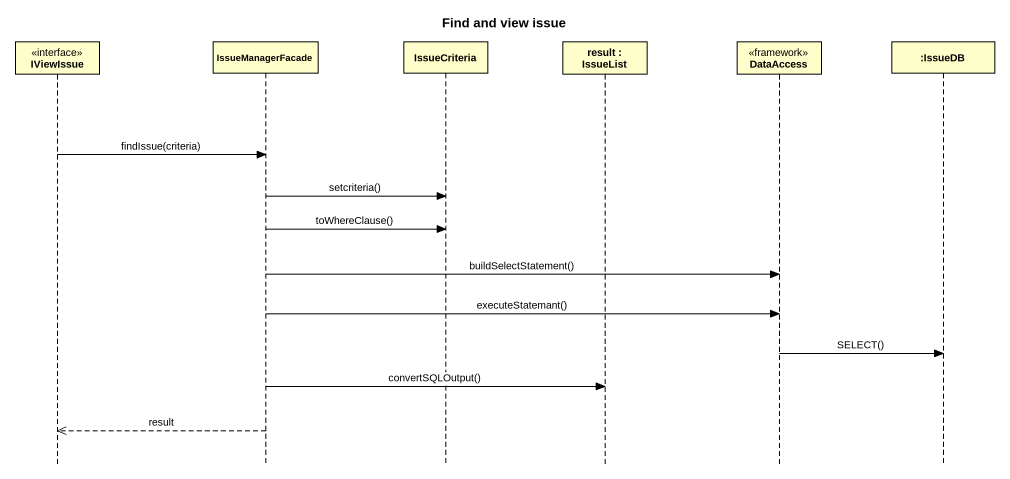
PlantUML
@startuml
title Find and view issue
hide footbox
participant IViewIssue <<interface>>
participant IssueManagerFacade
participant IssueCriteria
participant "result : IssueList" as result
participant DataAccess <<framework>>
participant ":IssueDB" as IssueDB

IViewIssue -> IssueManagerFacade : findIssue(criteria)
IssueManagerFacade -> IssueCriteria : setcriteria()
IssueManagerFacade -> IssueCriteria : toWhereClause()
IssueManagerFacade -> DataAccess : buildSelectStatement()
IssueManagerFacade -> DataAccess : executeStatemant()
DataAccess -> IssueDB : SELECT()
IssueManagerFacade -> result : convertSQLOutput()
IssueManagerFacade -->> IViewIssue : result
@enduml
